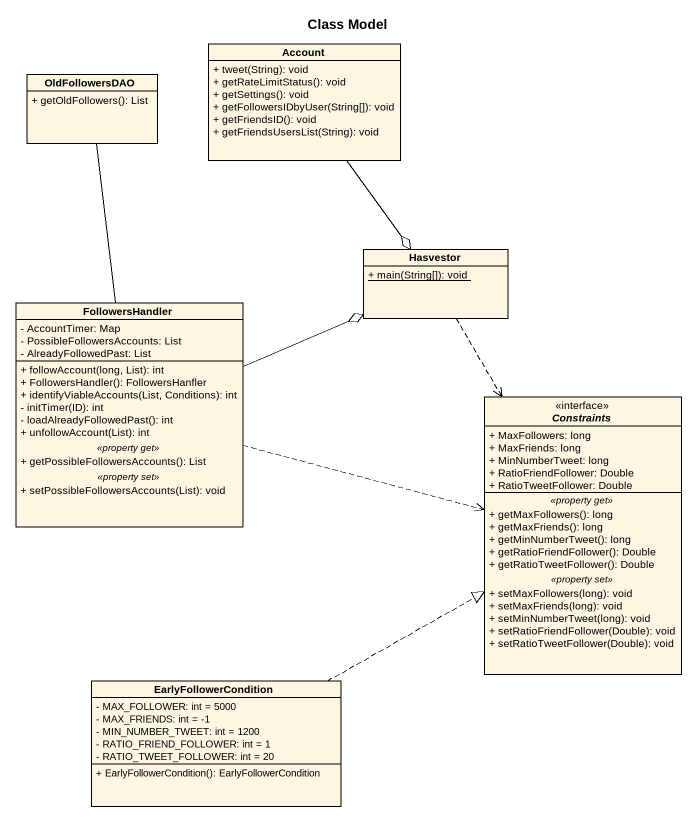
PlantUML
@startuml
title Class Model
hide circle
hide empty members
skinparam classAttributeIconSize 0
class Account {
  + tweet(String): void
  + getRateLimitStatus(): void
  + getSettings(): void
  + getFollowersIDbyUser(String[]): void
  + getFriendsID(): void
  + getFriendsUsersList(String): void
}
class OldFollowersDAO {
  + getOldFollowers(): List
}
class Hasvestor {
  {static} + main(String[]): void
}
class FollowersHandler {
  - AccountTimer: Map
  - PossibleFollowersAccounts: List
  - AlreadyFollowedPast: List
  --
  + followAccount(long, List): int
  + FollowersHandler(): FollowersHanfler
  + identifyViableAccounts(List, Conditions): int
  - initTimer(ID): int
  - loadAlreadyFollowedPast(): int
  + unfollowAccount(List): int
  .. <<property get>> ..
  + getPossibleFollowersAccounts(): List
  .. <<property set>> ..
  + setPossibleFollowersAccounts(List): void
}
interface Constraints <<interface>> {
  + MaxFollowers: long
  + MaxFriends: long
  + MinNumberTweet: long
  + RatioFriendFollower: Double
  + RatioTweetFollower: Double
  .. <<property get>> ..
  + getMaxFollowers(): long
  + getMaxFriends(): long
  + getMinNumberTweet(): long
  + getRatioFriendFollower(): Double
  + getRatioTweetFollower(): Double
  .. <<property set>> ..
  + setMaxFollowers(long): void
  + setMaxFriends(long): void
  + setMinNumberTweet(long): void
  + setRatioFriendFollower(Double): void
  + setRatioTweetFollower(Double): void
}
class EarlyFollowerCondition {
  - MAX_FOLLOWER: int = 5000
  - MAX_FRIENDS: int = -1
  - MIN_NUMBER_TWEET: int = 1200
  - RATIO_FRIEND_FOLLOWER: int = 1
  - RATIO_TWEET_FOLLOWER: int = 20
  + EarlyFollowerCondition(): EarlyFollowerCondition
}
Account --o Hasvestor
Hasvestor ..> Constraints
FollowersHandler -up- OldFollowersDAO
FollowersHandler -right-o Hasvestor
FollowersHandler .right.> Constraints
EarlyFollowerCondition .right.|> Constraints
@enduml
